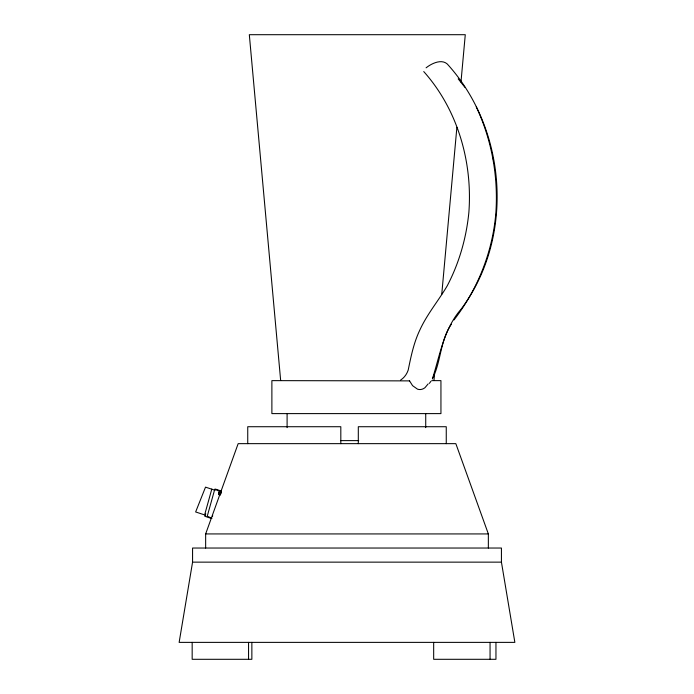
<?xml version="1.0" encoding="UTF-8"?>
<svg xmlns="http://www.w3.org/2000/svg" width="694" height="694" viewBox="0 0 694 694"><rect width="100%" height="100%" fill="white"/><g stroke="black" fill="none" stroke-linecap="round" stroke-linejoin="round"><path stroke-width="1.04" d="M476.266 106.893C491.89 140.067 498.466 177.065 495.811 213.605L495.785 213.865C492.436 252.443 477.602 289.329 453.997 319.943M433.95 380.425L434.539 373.962M441.757 294.265L456.886 127.323M460.972 82.092L465.275 34.7L249.32 34.7L280.654 380.425M192.568 562.14L179.139 642.375L514.861 642.375L501.432 562.14L501.432 548.034L192.568 548.034L192.568 562.14L501.432 562.14M204.904 513.872L211.817 489.053M211.991 518.236L207.228 516.267L214.793 489.149L219.486 491.361L218.593 494.562L220.397 495.065M212.477 516.501L212.702 515.685M205.65 548.034L205.65 533.929L238.163 443.648L455.837 443.648L488.35 533.929L488.35 548.034M205.762 513.855L204.799 516.267L211.505 518.479M215.426 489.582L215.6 489.149L221.343 491.04M432.379 378.959C439.961 355.076 443.804 329.06 461.024 309.264C514.696 237.495 507.236 129.752 447.231 63.969C441.28 58.678 431.373 63.596 426.09 67.821M451.343 324.237C440.239 340.338 441.15 360.837 432.926 377.805M428.146 383.886L424.945 387.72A15.45 10.688 90 0 1 417.528 389.178L412.574 385.664L409.399 380.633M429.352 383.383L430.965 381.258M400.664 380.026C404.255 377.753 406.831 374.109 408.193 370.11C410.978 356.508 413.763 342.775 419.801 330.136C427.001 314.261 438.382 300.858 447.188 285.902C459.159 263.087 466.299 238.12 468.858 212.511C472.692 162.084 457.71 109.626 423.748 71.569M431.763 380.633L440.942 380.633L440.942 413.607L271.883 413.607L271.883 380.633L409.581 380.885M340.442 440.612L358.711 440.612M205.65 533.929L488.35 533.929M219.451 491.465L221.291 491.864M219.417 491.604L221.23 492.107M219.365 491.786L221.178 492.289M219.295 492.02L221.108 492.523M219.217 492.298L221.03 492.801M219.131 492.61L220.944 493.113M219.035 492.957L220.848 493.469M218.931 493.339L220.744 493.842M218.818 493.729L220.631 494.241M218.705 494.145L220.518 494.649M215.14 490.302L205.519 487.136L195.639 511.955L205.259 515.121M458.205 78.864L464.937 87.357M493.139 158.7L493.2 159.221M495.958 642.375L495.958 659.3L433.672 659.3L433.672 642.375M490.059 642.375L490.059 659.3M446.259 443.648L446.259 426.723L358.304 426.723L358.304 443.648M425.726 413.572L425.726 427.634M340.815 443.648L340.815 426.723L247.741 426.723L247.741 443.648M287.099 413.572L287.099 427.634M251.861 642.375L251.861 659.3L192.169 659.3L192.169 642.375M248.556 642.375L248.556 659.3"/></g></svg>
